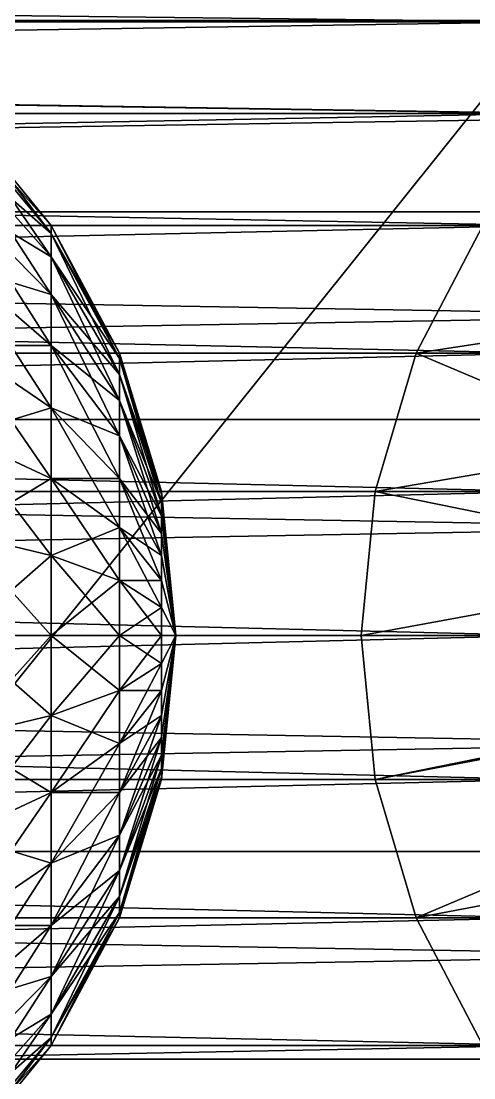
# Model space of a CAD drawing. Header units: millimetres. Extents: x -510 to 550, y -577 to 577.
# Drawn here: x -177.67 to -172.77, y -4.79 to 6.66 of the extents above; entities that cross this region are included whole.
import ezdxf

# ---------------------------------------------------------------- set-up
doc = ezdxf.new("R2010")
doc.units = ezdxf.units.MM
for name, color, linetype, true_color in [('base_visual_3', 7, 'Continuous', 0x1f2b36), ('base_visual_4', 7, 'Continuous', 0x5c6b75), ('base_visual_5', 7, 'Continuous', 0x1f2b36), ('rgbd_camera_clamp_high', 7, 'Continuous', 0x1a242e), ('rgbd_camera_clamp_low', 7, 'Continuous', 0x1a242e), ('rgbd_camera_foot', 7, 'Continuous', 0x1a242e), ('rgbd_camera_housing', 7, 'Continuous', 0x1a242e)]:
    doc.layers.add(name, color=color, linetype=linetype, true_color=true_color)

msp = doc.modelspace()

# ---------------------------------------------------------------- linework, layer by layer
at = {"layer": 'base_visual_3', "true_color": 0x1f2b36}
for points in [[(-200.16, -170, 494.023), (-141.478, -170, 506.53), (-141.478, 170, 506.53)], [(-200.16, -170, 494.023), (-141.478, 170, 506.53), (-200.16, 170, 494.023)], [(-110.522, 170, 73.47), (-110.522, -170, 73.47), (-200.16, -170, 494.023)], [(-110.522, 170, 73.47), (-200.16, -170, 494.023), (-200.16, 170, 494.023)]]:
    msp.add_3dface(points, dxfattribs=at)
at = {"layer": 'base_visual_4', "true_color": 0x5c6b75}
for points in [[(-164.336, 4.445, 489.053), (-165.059, 3.061, 488.899), (-173.398, 3.061, 528.02)], [(-164.336, 4.445, 489.053), (-173.398, 3.061, 528.02), (-172.675, 4.445, 528.174)], [(-172.675, 4.445, 528.174), (-173.398, 3.061, 528.02), (-166.169, 0, 529.561)], [(-165.059, 3.061, 488.899), (-165.505, 1.561, 488.804), (-173.843, 1.561, 527.925)], [(-165.059, 3.061, 488.899), (-173.843, 1.561, 527.925), (-173.398, 3.061, 528.02)], [(-173.398, 3.061, 528.02), (-173.843, 1.561, 527.925), (-166.169, 0, 529.561)], [(-165.505, 1.561, 488.804), (-165.655, 0, 488.772), (-173.993, 0, 527.893)], [(-165.505, 1.561, 488.804), (-173.993, 0, 527.893), (-173.843, 1.561, 527.925)], [(-173.843, 1.561, 527.925), (-173.993, 0, 527.893), (-166.169, 0, 529.561)], [(-165.655, 0, 488.772), (-173.843, -1.561, 527.925), (-173.993, 0, 527.893)], [(-173.993, 0, 527.893), (-173.843, -1.561, 527.925), (-166.169, 0, 529.561)], [(-165.655, 0, 488.772), (-165.505, -1.561, 488.804), (-173.843, -1.561, 527.925)], [(-173.843, -1.561, 527.925), (-173.398, -3.061, 528.02), (-166.169, 0, 529.561)], [(-173.398, -3.061, 528.02), (-172.675, -4.445, 528.174), (-166.169, 0, 529.561)], [(-165.505, -1.561, 488.804), (-173.398, -3.061, 528.02), (-173.843, -1.561, 527.925)], [(-165.505, -1.561, 488.804), (-165.059, -3.061, 488.899), (-173.398, -3.061, 528.02)], [(-165.059, -3.061, 488.899), (-172.675, -4.445, 528.174), (-173.398, -3.061, 528.02)]]:
    msp.add_3dface(points, dxfattribs=at)
at = {"layer": 'base_visual_5', "true_color": 0x1f2b36}
for points in [[(-194.662, -70, 564.239), (-145.761, -70, 574.662), (-145.761, 70, 574.662)], [(-194.662, -70, 564.239), (-145.761, 70, 574.662), (-194.662, 70, 564.239)], [(-184.239, -70, 515.338), (-135.338, 70, 525.761), (-135.338, -70, 525.761)], [(-184.239, -70, 515.338), (-184.239, 70, 515.338), (-135.338, 70, 525.761)]]:
    msp.add_3dface(points, dxfattribs=at)
at = {"layer": 'rgbd_camera_clamp_high', "true_color": 0x1a242e}
for points in [[(-178.343, 5.548, 478.896), (-178.343, 5.657, 480), (-177.348, 4.445, 480)], [(-178.343, 5.657, 480), (-178.343, 5.548, 481.104), (-177.348, 4.359, 480.867)], [(-178.343, 5.657, 480), (-177.348, 4.359, 480.867), (-177.348, 4.445, 480)], [(-178.343, 5.226, 477.835), (-178.343, 5.548, 478.896), (-177.348, 4.359, 479.133)], [(-178.343, 5.548, 478.896), (-177.348, 4.445, 480), (-177.348, 4.359, 479.133)], [(-178.343, 5.548, 481.104), (-178.343, 5.226, 482.165), (-177.348, 4.106, 481.701)], [(-178.343, 5.548, 481.104), (-177.348, 4.106, 481.701), (-177.348, 4.359, 480.867)], [(-178.343, 4.704, 476.857), (-178.343, 5.226, 477.835), (-177.348, 4.106, 478.299)], [(-178.343, 5.226, 477.835), (-177.348, 4.359, 479.133), (-177.348, 4.106, 478.299)], [(-178.343, 5.226, 482.165), (-178.343, 4.704, 483.143), (-177.348, 3.696, 482.469)], [(-178.343, 5.226, 482.165), (-177.348, 3.696, 482.469), (-177.348, 4.106, 481.701)], [(-178.343, 4, 476), (-178.343, 4.704, 476.857), (-177.348, 3.696, 477.531)], [(-178.343, 4.704, 476.857), (-177.348, 4.106, 478.299), (-177.348, 3.696, 477.531)], [(-178.343, 4.704, 483.143), (-178.343, 4, 484), (-177.348, 3.143, 483.143)], [(-178.343, 4.704, 483.143), (-177.348, 3.143, 483.143), (-177.348, 3.696, 482.469)], [(-177.348, 4.359, 479.133), (-177.348, 4.445, 480), (-176.609, 3.061, 480)], [(-177.348, 4.445, 480), (-177.348, 4.359, 480.867), (-176.609, 3.003, 480.597)], [(-177.348, 4.445, 480), (-176.609, 3.003, 480.597), (-176.609, 3.061, 480)], [(-177.348, 4.106, 478.299), (-177.348, 4.359, 479.133), (-176.609, 3.003, 479.403)], [(-177.348, 4.359, 479.133), (-176.609, 3.061, 480), (-176.609, 3.003, 479.403)], [(-177.348, 4.359, 480.867), (-177.348, 4.106, 481.701), (-176.609, 2.828, 481.172)], [(-177.348, 4.359, 480.867), (-176.609, 2.828, 481.172), (-176.609, 3.003, 480.597)], [(-177.348, 3.696, 477.531), (-177.348, 4.106, 478.299), (-176.609, 2.828, 478.828)], [(-177.348, 4.106, 478.299), (-176.609, 3.003, 479.403), (-176.609, 2.828, 478.828)], [(-177.348, 4.106, 481.701), (-177.348, 3.696, 482.469), (-176.609, 2.546, 481.701)], [(-177.348, 4.106, 481.701), (-176.609, 2.546, 481.701), (-176.609, 2.828, 481.172)], [(-178.343, 3.143, 475.296), (-178.343, 4, 476), (-177.348, 3.143, 476.857)], [(-178.343, 4, 476), (-177.348, 3.696, 477.531), (-177.348, 3.143, 476.857)], [(-178.343, 4, 484), (-178.343, 3.143, 484.704), (-177.348, 2.469, 483.696)], [(-178.343, 4, 484), (-177.348, 2.469, 483.696), (-177.348, 3.143, 483.143)], [(-177.348, 3.143, 476.857), (-177.348, 3.696, 477.531), (-176.609, 2.546, 478.299)], [(-177.348, 3.696, 477.531), (-176.609, 2.828, 478.828), (-176.609, 2.546, 478.299)], [(-177.348, 3.696, 482.469), (-177.348, 3.143, 483.143), (-176.609, 2.165, 482.165)], [(-177.348, 3.696, 482.469), (-176.609, 2.165, 482.165), (-176.609, 2.546, 481.701)], [(-178.343, 2.165, 474.774), (-178.343, 3.143, 475.296), (-177.348, 2.469, 476.304)], [(-178.343, 3.143, 475.296), (-177.348, 3.143, 476.857), (-177.348, 2.469, 476.304)], [(-178.343, 3.143, 484.704), (-178.343, 2.165, 485.226), (-177.348, 1.701, 484.106)], [(-178.343, 3.143, 484.704), (-177.348, 1.701, 484.106), (-177.348, 2.469, 483.696)], [(-177.348, 2.469, 476.304), (-177.348, 3.143, 476.857), (-176.609, 2.165, 477.835)], [(-177.348, 3.143, 476.857), (-176.609, 2.546, 478.299), (-176.609, 2.165, 477.835)], [(-177.348, 3.143, 483.143), (-177.348, 2.469, 483.696), (-176.609, 1.701, 482.546)], [(-177.348, 3.143, 483.143), (-176.609, 1.701, 482.546), (-176.609, 2.165, 482.165)], [(-176.609, 3.003, 479.403), (-176.609, 3.061, 480), (-176.154, 1.561, 480)], [(-176.609, 3.061, 480), (-176.609, 3.003, 480.597), (-176.154, 1.531, 480.304)], [(-176.609, 3.061, 480), (-176.154, 1.531, 480.304), (-176.154, 1.561, 480)], [(-176.609, 2.828, 478.828), (-176.609, 3.003, 479.403), (-176.154, 1.531, 479.696)], [(-176.609, 3.003, 479.403), (-176.154, 1.561, 480), (-176.154, 1.531, 479.696)], [(-176.609, 3.003, 480.597), (-176.609, 2.828, 481.172), (-176.154, 1.442, 480.597)], [(-176.609, 3.003, 480.597), (-176.154, 1.442, 480.597), (-176.154, 1.531, 480.304)], [(-176.609, 2.546, 478.299), (-176.609, 2.828, 478.828), (-176.154, 1.442, 479.403)], [(-176.609, 2.828, 478.828), (-176.154, 1.531, 479.696), (-176.154, 1.442, 479.403)], [(-176.609, 2.828, 481.172), (-176.609, 2.546, 481.701), (-176.154, 1.298, 480.867)], [(-176.609, 2.828, 481.172), (-176.154, 1.298, 480.867), (-176.154, 1.442, 480.597)], [(-176.609, 2.165, 477.835), (-176.609, 2.546, 478.299), (-176.154, 1.298, 479.133)], [(-176.609, 2.546, 478.299), (-176.154, 1.442, 479.403), (-176.154, 1.298, 479.133)], [(-176.609, 2.546, 481.701), (-176.609, 2.165, 482.165), (-176.154, 1.104, 481.104)], [(-176.609, 2.546, 481.701), (-176.154, 1.104, 481.104), (-176.154, 1.298, 480.867)], [(-178.343, 2.165, 474.774), (-177.348, 2.469, 476.304), (-177.348, 1.701, 475.894)], [(-177.348, 1.701, 475.894), (-177.348, 2.469, 476.304), (-176.609, 1.701, 477.454)], [(-177.348, 2.469, 476.304), (-176.609, 2.165, 477.835), (-176.609, 1.701, 477.454)], [(-177.348, 2.469, 483.696), (-177.348, 1.701, 484.106), (-176.609, 1.172, 482.828)], [(-177.348, 2.469, 483.696), (-176.609, 1.172, 482.828), (-176.609, 1.701, 482.546)], [(-178.343, 1.104, 474.452), (-178.343, 2.165, 474.774), (-177.348, 1.701, 475.894)], [(-178.343, 2.165, 485.226), (-178.343, 1.104, 485.548), (-177.348, 0.867, 484.359)], [(-178.343, 2.165, 485.226), (-177.348, 0.867, 484.359), (-177.348, 1.701, 484.106)], [(-176.609, 1.701, 477.454), (-176.609, 2.165, 477.835), (-176.154, 1.104, 478.896)], [(-176.609, 2.165, 477.835), (-176.154, 1.298, 479.133), (-176.154, 1.104, 478.896)], [(-176.609, 2.165, 482.165), (-176.609, 1.701, 482.546), (-176.154, 0.867, 481.298)], [(-176.609, 2.165, 482.165), (-176.154, 0.867, 481.298), (-176.154, 1.104, 481.104)], [(-178.343, 1.104, 474.452), (-177.348, 1.701, 475.894), (-177.348, 0.867, 475.641)], [(-177.348, 0.867, 475.641), (-177.348, 1.701, 475.894), (-176.609, 1.172, 477.172)], [(-177.348, 1.701, 475.894), (-176.609, 1.701, 477.454), (-176.609, 1.172, 477.172)], [(-177.348, 1.701, 484.106), (-177.348, 0.867, 484.359), (-176.609, 0.597, 483.003)], [(-177.348, 1.701, 484.106), (-176.609, 0.597, 483.003), (-176.609, 1.172, 482.828)], [(-176.609, 1.172, 477.172), (-176.609, 1.701, 477.454), (-176.154, 0.867, 478.702)], [(-176.609, 1.701, 477.454), (-176.154, 1.104, 478.896), (-176.154, 0.867, 478.702)], [(-176.609, 1.701, 482.546), (-176.609, 1.172, 482.828), (-176.154, 0.597, 481.442)], [(-176.609, 1.701, 482.546), (-176.154, 0.597, 481.442), (-176.154, 0.867, 481.298)], [(-176.154, 1.531, 479.696), (-176.154, 1.561, 480), (-176, 0, 480)], [(-176.154, 1.561, 480), (-176.154, 1.531, 480.304), (-176, 0, 480)], [(-176.154, 1.442, 479.403), (-176.154, 1.531, 479.696), (-176, 0, 480)], [(-176.154, 1.531, 480.304), (-176.154, 1.442, 480.597), (-176, 0, 480)], [(-176.154, 1.298, 479.133), (-176.154, 1.442, 479.403), (-176, 0, 480)], [(-176.154, 1.442, 480.597), (-176.154, 1.298, 480.867), (-176, 0, 480)], [(-176.154, 1.104, 478.896), (-176.154, 1.298, 479.133), (-176, 0, 480)], [(-176.154, 1.298, 480.867), (-176.154, 1.104, 481.104), (-176, 0, 480)], [(-177.348, 0.867, 475.641), (-176.609, 1.172, 477.172), (-176.609, 0.597, 476.997)], [(-176.609, 0.597, 476.997), (-176.609, 1.172, 477.172), (-176.154, 0.597, 478.558)], [(-176.609, 1.172, 477.172), (-176.154, 0.867, 478.702), (-176.154, 0.597, 478.558)], [(-176.609, 1.172, 482.828), (-176.609, 0.597, 483.003), (-176.154, 0.304, 481.531)], [(-176.609, 1.172, 482.828), (-176.154, 0.304, 481.531), (-176.154, 0.597, 481.442)], [(-178.343, 0, 474.343), (-178.343, 1.104, 474.452), (-177.348, 0.867, 475.641)], [(-178.343, 1.104, 485.548), (-178.343, 0, 485.657), (-177.348, 0, 484.445)], [(-178.343, 1.104, 485.548), (-177.348, 0, 484.445), (-177.348, 0.867, 484.359)], [(-176.154, 0.867, 478.702), (-176.154, 1.104, 478.896), (-176, 0, 480)], [(-176.154, 1.104, 481.104), (-176.154, 0.867, 481.298), (-176, 0, 480)], [(-178.343, 0, 474.343), (-177.348, 0.867, 475.641), (-177.348, 0, 475.555)], [(-177.348, 0, 475.555), (-177.348, 0.867, 475.641), (-176.609, 0.597, 476.997)], [(-177.348, 0.867, 484.359), (-177.348, 0, 484.445), (-176.609, 0, 483.061)], [(-177.348, 0.867, 484.359), (-176.609, 0, 483.061), (-176.609, 0.597, 483.003)], [(-176.154, 0.597, 478.558), (-176.154, 0.867, 478.702), (-176, 0, 480)], [(-176.154, 0.867, 481.298), (-176.154, 0.597, 481.442), (-176, 0, 480)], [(-177.348, 0, 475.555), (-176.609, 0.597, 476.997), (-176.609, 0, 476.939)], [(-176.609, 0, 476.939), (-176.609, 0.597, 476.997), (-176.154, 0.304, 478.469)], [(-176.609, 0.597, 476.997), (-176.154, 0.597, 478.558), (-176.154, 0.304, 478.469)], [(-176.609, 0.597, 483.003), (-176.609, 0, 483.061), (-176.154, 0, 481.561)], [(-176.609, 0.597, 483.003), (-176.154, 0, 481.561), (-176.154, 0.304, 481.531)], [(-176.154, 0.304, 478.469), (-176.154, 0.597, 478.558), (-176, 0, 480)], [(-176.154, 0.597, 481.442), (-176.154, 0.304, 481.531), (-176, 0, 480)], [(-176.609, 0, 476.939), (-176.154, 0.304, 478.469), (-176.154, 0, 478.439)], [(-176.154, 0, 478.439), (-176.154, 0.304, 478.469), (-176, 0, 480)], [(-176.154, 0.304, 481.531), (-176.154, 0, 481.561), (-176, 0, 480)], [(-178.343, 0, 485.657), (-178.343, -1.104, 485.548), (-177.348, -0.867, 484.359)], [(-178.343, 0, 485.657), (-177.348, -0.867, 484.359), (-177.348, 0, 484.445)], [(-178.343, -1.104, 474.452), (-178.343, 0, 474.343), (-177.348, 0, 475.555)], [(-178.343, -1.104, 474.452), (-177.348, 0, 475.555), (-177.348, -0.867, 475.641)], [(-177.348, 0, 484.445), (-177.348, -0.867, 484.359), (-176.609, -0.597, 483.003)], [(-177.348, 0, 484.445), (-176.609, -0.597, 483.003), (-176.609, 0, 483.061)], [(-177.348, -0.867, 475.641), (-177.348, 0, 475.555), (-176.609, 0, 476.939)], [(-177.348, -0.867, 475.641), (-176.609, 0, 476.939), (-176.609, -0.597, 476.997)], [(-176.609, 0, 483.061), (-176.609, -0.597, 483.003), (-176.154, -0.304, 481.531)], [(-176.609, 0, 483.061), (-176.154, -0.304, 481.531), (-176.154, 0, 481.561)], [(-176.609, -0.597, 476.997), (-176.609, 0, 476.939), (-176.154, 0, 478.439)], [(-176.609, -0.597, 476.997), (-176.154, 0, 478.439), (-176.154, -0.304, 478.469)], [(-176.154, 0, 481.561), (-176.154, -0.304, 481.531), (-176, 0, 480)], [(-176.154, -0.304, 481.531), (-176.154, -0.597, 481.442), (-176, 0, 480)], [(-176.154, -0.597, 481.442), (-176.154, -0.867, 481.298), (-176, 0, 480)], [(-176.154, -0.867, 481.298), (-176.154, -1.104, 481.104), (-176, 0, 480)], [(-176.154, -1.104, 481.104), (-176.154, -1.298, 480.867), (-176, 0, 480)], [(-176.154, -1.298, 480.867), (-176.154, -1.442, 480.597), (-176, 0, 480)], [(-176.154, -1.442, 480.597), (-176.154, -1.531, 480.304), (-176, 0, 480)], [(-176.154, -1.531, 480.304), (-176.154, -1.561, 480), (-176, 0, 480)], [(-176.154, -1.561, 480), (-176.154, -1.531, 479.696), (-176, 0, 480)], [(-176.154, -1.531, 479.696), (-176.154, -1.442, 479.403), (-176, 0, 480)], [(-176.154, -1.442, 479.403), (-176.154, -1.298, 479.133), (-176, 0, 480)], [(-176.154, -1.298, 479.133), (-176.154, -1.104, 478.896), (-176, 0, 480)], [(-176.154, -1.104, 478.896), (-176.154, -0.867, 478.702), (-176, 0, 480)], [(-176.154, -0.867, 478.702), (-176.154, -0.597, 478.558), (-176, 0, 480)], [(-176.154, -0.597, 478.558), (-176.154, -0.304, 478.469), (-176, 0, 480)], [(-176.154, -0.304, 478.469), (-176.154, 0, 478.439), (-176, 0, 480)], [(-176.609, -0.597, 483.003), (-176.154, -0.597, 481.442), (-176.154, -0.304, 481.531)], [(-176.609, -1.172, 477.172), (-176.609, -0.597, 476.997), (-176.154, -0.304, 478.469)], [(-176.609, -1.172, 477.172), (-176.154, -0.304, 478.469), (-176.154, -0.597, 478.558)], [(-177.348, -0.867, 484.359), (-176.609, -1.172, 482.828), (-176.609, -0.597, 483.003)], [(-177.348, -1.701, 475.894), (-177.348, -0.867, 475.641), (-176.609, -0.597, 476.997)], [(-177.348, -1.701, 475.894), (-176.609, -0.597, 476.997), (-176.609, -1.172, 477.172)], [(-176.609, -0.597, 483.003), (-176.609, -1.172, 482.828), (-176.154, -0.597, 481.442)], [(-176.609, -1.172, 482.828), (-176.154, -0.867, 481.298), (-176.154, -0.597, 481.442)], [(-176.609, -1.701, 477.454), (-176.609, -1.172, 477.172), (-176.154, -0.597, 478.558)], [(-176.609, -1.701, 477.454), (-176.154, -0.597, 478.558), (-176.154, -0.867, 478.702)], [(-178.343, -1.104, 485.548), (-177.348, -1.701, 484.106), (-177.348, -0.867, 484.359)], [(-178.343, -2.165, 474.774), (-178.343, -1.104, 474.452), (-177.348, -0.867, 475.641)], [(-178.343, -2.165, 474.774), (-177.348, -0.867, 475.641), (-177.348, -1.701, 475.894)], [(-177.348, -0.867, 484.359), (-177.348, -1.701, 484.106), (-176.609, -1.172, 482.828)], [(-176.609, -1.172, 482.828), (-176.609, -1.701, 482.546), (-176.154, -0.867, 481.298)], [(-176.609, -1.701, 482.546), (-176.154, -1.104, 481.104), (-176.154, -0.867, 481.298)], [(-176.609, -2.165, 477.835), (-176.609, -1.701, 477.454), (-176.154, -0.867, 478.702)], [(-176.609, -2.165, 477.835), (-176.154, -0.867, 478.702), (-176.154, -1.104, 478.896)], [(-178.343, -1.104, 485.548), (-178.343, -2.165, 485.226), (-177.348, -1.701, 484.106)], [(-176.609, -1.701, 482.546), (-176.609, -2.165, 482.165), (-176.154, -1.104, 481.104)], [(-176.609, -2.165, 482.165), (-176.154, -1.298, 480.867), (-176.154, -1.104, 481.104)], [(-176.609, -2.546, 478.299), (-176.609, -2.165, 477.835), (-176.154, -1.104, 478.896)], [(-176.609, -2.546, 478.299), (-176.154, -1.104, 478.896), (-176.154, -1.298, 479.133)], [(-177.348, -1.701, 484.106), (-176.609, -1.701, 482.546), (-176.609, -1.172, 482.828)], [(-177.348, -2.469, 476.304), (-177.348, -1.701, 475.894), (-176.609, -1.172, 477.172)], [(-177.348, -2.469, 476.304), (-176.609, -1.172, 477.172), (-176.609, -1.701, 477.454)], [(-176.609, -2.165, 482.165), (-176.609, -2.546, 481.701), (-176.154, -1.298, 480.867)], [(-176.609, -2.546, 481.701), (-176.154, -1.442, 480.597), (-176.154, -1.298, 480.867)], [(-176.609, -2.828, 478.828), (-176.609, -2.546, 478.299), (-176.154, -1.298, 479.133)], [(-176.609, -2.828, 478.828), (-176.154, -1.298, 479.133), (-176.154, -1.442, 479.403)], [(-176.609, -2.546, 481.701), (-176.609, -2.828, 481.172), (-176.154, -1.442, 480.597)], [(-176.609, -2.828, 481.172), (-176.154, -1.531, 480.304), (-176.154, -1.442, 480.597)], [(-176.609, -3.003, 479.403), (-176.609, -2.828, 478.828), (-176.154, -1.442, 479.403)], [(-176.609, -3.003, 479.403), (-176.154, -1.442, 479.403), (-176.154, -1.531, 479.696)], [(-176.609, -2.828, 481.172), (-176.609, -3.003, 480.597), (-176.154, -1.531, 480.304)], [(-176.609, -3.003, 480.597), (-176.154, -1.561, 480), (-176.154, -1.531, 480.304)], [(-176.609, -3.061, 480), (-176.609, -3.003, 479.403), (-176.154, -1.531, 479.696)], [(-176.609, -3.061, 480), (-176.154, -1.531, 479.696), (-176.154, -1.561, 480)], [(-176.609, -3.003, 480.597), (-176.609, -3.061, 480), (-176.154, -1.561, 480)], [(-178.343, -2.165, 485.226), (-177.348, -2.469, 483.696), (-177.348, -1.701, 484.106)], [(-178.343, -3.143, 475.296), (-178.343, -2.165, 474.774), (-177.348, -1.701, 475.894)], [(-178.343, -3.143, 475.296), (-177.348, -1.701, 475.894), (-177.348, -2.469, 476.304)], [(-177.348, -1.701, 484.106), (-177.348, -2.469, 483.696), (-176.609, -1.701, 482.546)], [(-177.348, -2.469, 483.696), (-176.609, -2.165, 482.165), (-176.609, -1.701, 482.546)], [(-177.348, -3.143, 476.857), (-177.348, -2.469, 476.304), (-176.609, -1.701, 477.454)], [(-177.348, -3.143, 476.857), (-176.609, -1.701, 477.454), (-176.609, -2.165, 477.835)], [(-178.343, -2.165, 485.226), (-178.343, -3.143, 484.704), (-177.348, -2.469, 483.696)], [(-177.348, -2.469, 483.696), (-177.348, -3.143, 483.143), (-176.609, -2.165, 482.165)], [(-177.348, -3.143, 483.143), (-176.609, -2.546, 481.701), (-176.609, -2.165, 482.165)], [(-177.348, -3.696, 477.531), (-177.348, -3.143, 476.857), (-176.609, -2.165, 477.835)], [(-177.348, -3.696, 477.531), (-176.609, -2.165, 477.835), (-176.609, -2.546, 478.299)], [(-178.343, -3.143, 484.704), (-177.348, -3.143, 483.143), (-177.348, -2.469, 483.696)], [(-178.343, -4, 476), (-178.343, -3.143, 475.296), (-177.348, -2.469, 476.304)], [(-178.343, -4, 476), (-177.348, -2.469, 476.304), (-177.348, -3.143, 476.857)], [(-177.348, -3.143, 483.143), (-177.348, -3.696, 482.469), (-176.609, -2.546, 481.701)], [(-177.348, -3.696, 482.469), (-176.609, -2.828, 481.172), (-176.609, -2.546, 481.701)], [(-177.348, -4.106, 478.299), (-177.348, -3.696, 477.531), (-176.609, -2.546, 478.299)], [(-177.348, -4.106, 478.299), (-176.609, -2.546, 478.299), (-176.609, -2.828, 478.828)], [(-177.348, -3.696, 482.469), (-177.348, -4.106, 481.701), (-176.609, -2.828, 481.172)], [(-177.348, -4.106, 481.701), (-176.609, -3.003, 480.597), (-176.609, -2.828, 481.172)], [(-177.348, -4.359, 479.133), (-177.348, -4.106, 478.299), (-176.609, -2.828, 478.828)], [(-177.348, -4.359, 479.133), (-176.609, -2.828, 478.828), (-176.609, -3.003, 479.403)], [(-177.348, -4.106, 481.701), (-177.348, -4.359, 480.867), (-176.609, -3.003, 480.597)], [(-177.348, -4.359, 480.867), (-176.609, -3.061, 480), (-176.609, -3.003, 480.597)], [(-177.348, -4.445, 480), (-177.348, -4.359, 479.133), (-176.609, -3.003, 479.403)], [(-177.348, -4.445, 480), (-176.609, -3.003, 479.403), (-176.609, -3.061, 480)], [(-177.348, -4.359, 480.867), (-177.348, -4.445, 480), (-176.609, -3.061, 480)], [(-178.343, -3.143, 484.704), (-178.343, -4, 484), (-177.348, -3.143, 483.143)], [(-178.343, -4, 484), (-177.348, -3.696, 482.469), (-177.348, -3.143, 483.143)], [(-178.343, -4.704, 476.857), (-178.343, -4, 476), (-177.348, -3.143, 476.857)], [(-178.343, -4.704, 476.857), (-177.348, -3.143, 476.857), (-177.348, -3.696, 477.531)], [(-178.343, -4, 484), (-178.343, -4.704, 483.143), (-177.348, -3.696, 482.469)], [(-178.343, -4.704, 483.143), (-177.348, -4.106, 481.701), (-177.348, -3.696, 482.469)], [(-178.343, -5.226, 477.835), (-178.343, -4.704, 476.857), (-177.348, -3.696, 477.531)], [(-178.343, -5.226, 477.835), (-177.348, -3.696, 477.531), (-177.348, -4.106, 478.299)], [(-178.343, -4.704, 483.143), (-178.343, -5.226, 482.165), (-177.348, -4.106, 481.701)], [(-178.343, -5.226, 482.165), (-177.348, -4.359, 480.867), (-177.348, -4.106, 481.701)], [(-178.343, -5.548, 478.896), (-178.343, -5.226, 477.835), (-177.348, -4.106, 478.299)], [(-178.343, -5.548, 478.896), (-177.348, -4.106, 478.299), (-177.348, -4.359, 479.133)], [(-178.343, -5.226, 482.165), (-178.343, -5.548, 481.104), (-177.348, -4.359, 480.867)], [(-178.343, -5.548, 481.104), (-177.348, -4.445, 480), (-177.348, -4.359, 480.867)], [(-178.343, -5.657, 480), (-178.343, -5.548, 478.896), (-177.348, -4.359, 479.133)], [(-178.343, -5.657, 480), (-177.348, -4.359, 479.133), (-177.348, -4.445, 480)], [(-178.343, -5.548, 481.104), (-178.343, -5.657, 480), (-177.348, -4.445, 480)]]:
    msp.add_3dface(points, dxfattribs=at)
at = {"layer": 'rgbd_camera_clamp_low', "true_color": 0x1a242e}
for points in [[(-235, 6.652, 395.555), (-235, 7.391, 396.939), (-172, 7.391, 396.939)], [(-235, 6.652, 395.555), (-172, 7.391, 396.939), (-172, 6.652, 395.555)], [(-235, 7.391, 403.061), (-235, 6.652, 404.445), (-172, 6.652, 404.445)], [(-235, 7.391, 403.061), (-172, 6.652, 404.445), (-172, 7.391, 403.061)], [(-235, 5.657, 394.343), (-235, 6.652, 395.555), (-172, 6.652, 395.555)], [(-235, 5.657, 394.343), (-172, 6.652, 395.555), (-172, 5.657, 394.343)], [(-235, 6.652, 404.445), (-235, 5.657, 405.657), (-172, 5.657, 405.657)], [(-235, 6.652, 404.445), (-172, 5.657, 405.657), (-172, 6.652, 404.445)], [(-235, 4.445, 393.348), (-235, 5.657, 394.343), (-172, 5.657, 394.343)], [(-235, 4.445, 393.348), (-172, 5.657, 394.343), (-172, 4.445, 393.348)], [(-235, 5.657, 405.657), (-235, 4.445, 406.652), (-172, 4.445, 406.652)], [(-235, 5.657, 405.657), (-172, 4.445, 406.652), (-172, 5.657, 405.657)], [(-235, 3.061, 392.609), (-235, 4.445, 393.348), (-172, 4.445, 393.348)], [(-235, 3.061, 392.609), (-172, 4.445, 393.348), (-172, 3.061, 392.609)], [(-235, 4.445, 406.652), (-235, 3.061, 407.391), (-172, 3.061, 407.391)], [(-235, 4.445, 406.652), (-172, 3.061, 407.391), (-172, 4.445, 406.652)], [(-235, 1.561, 392.154), (-235, 3.061, 392.609), (-172, 3.061, 392.609)], [(-235, 1.561, 392.154), (-172, 3.061, 392.609), (-172, 1.561, 392.154)], [(-235, 3.061, 407.391), (-235, 1.561, 407.846), (-172, 1.561, 407.846)], [(-235, 3.061, 407.391), (-172, 1.561, 407.846), (-172, 3.061, 407.391)], [(-235, 0, 392), (-235, 1.561, 392.154), (-172, 1.561, 392.154)], [(-235, 0, 392), (-172, 1.561, 392.154), (-172, 0, 392)], [(-235, 1.561, 407.846), (-235, 0, 408), (-172, 0, 408)], [(-235, 1.561, 407.846), (-172, 0, 408), (-172, 1.561, 407.846)], [(-235, 0, 408), (-235, -1.561, 407.846), (-172, -1.561, 407.846)], [(-235, 0, 408), (-172, -1.561, 407.846), (-172, 0, 408)], [(-235, -1.561, 392.154), (-235, 0, 392), (-172, 0, 392)], [(-235, -1.561, 392.154), (-172, 0, 392), (-172, -1.561, 392.154)], [(-235, -1.561, 407.846), (-235, -3.061, 407.391), (-172, -3.061, 407.391)], [(-235, -1.561, 407.846), (-172, -3.061, 407.391), (-172, -1.561, 407.846)], [(-235, -3.061, 392.609), (-235, -1.561, 392.154), (-172, -1.561, 392.154)], [(-235, -3.061, 392.609), (-172, -1.561, 392.154), (-172, -3.061, 392.609)], [(-235, -3.061, 407.391), (-235, -4.445, 406.652), (-172, -4.445, 406.652)], [(-235, -3.061, 407.391), (-172, -4.445, 406.652), (-172, -3.061, 407.391)], [(-235, -4.445, 393.348), (-235, -3.061, 392.609), (-172, -3.061, 392.609)], [(-235, -4.445, 393.348), (-172, -3.061, 392.609), (-172, -4.445, 393.348)], [(-235, -4.445, 406.652), (-235, -5.657, 405.657), (-172, -5.657, 405.657)], [(-235, -4.445, 406.652), (-172, -5.657, 405.657), (-172, -4.445, 406.652)], [(-235, -5.657, 394.343), (-235, -4.445, 393.348), (-172, -4.445, 393.348)], [(-235, -5.657, 394.343), (-172, -4.445, 393.348), (-172, -5.657, 394.343)]]:
    msp.add_3dface(points, dxfattribs=at)
at = {"layer": 'rgbd_camera_foot', "true_color": 0x1a242e}
for points in [[(-105, 4.592, 56.087), (-105, 6.667, 54.978), (-235, 6.667, 54.978)], [(-105, 4.592, 56.087), (-235, 6.667, 54.978), (-235, 4.592, 56.087)], [(-105, 6.667, 35.022), (-105, 4.592, 33.913), (-235, 4.592, 33.913)], [(-105, 6.667, 35.022), (-235, 4.592, 33.913), (-235, 6.667, 35.022)], [(-105, 2.341, 56.769), (-105, 4.592, 56.087), (-235, 4.592, 56.087)], [(-105, 2.341, 56.769), (-235, 4.592, 56.087), (-235, 2.341, 56.769)], [(-105, 4.592, 33.913), (-105, 2.341, 33.231), (-235, 2.341, 33.231)], [(-105, 4.592, 33.913), (-235, 2.341, 33.231), (-235, 4.592, 33.913)], [(-105, 0, 57), (-105, 2.341, 56.769), (-235, 2.341, 56.769)], [(-105, 0, 57), (-235, 2.341, 56.769), (-235, 0, 57)], [(-105, 2.341, 33.231), (-105, 0, 33), (-235, 0, 33)], [(-105, 2.341, 33.231), (-235, 0, 33), (-235, 2.341, 33.231)], [(-105, 0, 33), (-105, -2.341, 33.231), (-235, -2.341, 33.231)], [(-105, 0, 33), (-235, -2.341, 33.231), (-235, 0, 33)], [(-105, -2.341, 56.769), (-105, 0, 57), (-235, 0, 57)], [(-105, -2.341, 56.769), (-235, 0, 57), (-235, -2.341, 56.769)], [(-105, -2.341, 33.231), (-105, -4.592, 33.913), (-235, -4.592, 33.913)], [(-105, -2.341, 33.231), (-235, -4.592, 33.913), (-235, -2.341, 33.231)], [(-105, -4.592, 56.087), (-105, -2.341, 56.769), (-235, -2.341, 56.769)], [(-105, -4.592, 56.087), (-235, -2.341, 56.769), (-235, -4.592, 56.087)], [(-105, -4.592, 33.913), (-105, -6.667, 35.022), (-235, -6.667, 35.022)], [(-105, -4.592, 33.913), (-235, -6.667, 35.022), (-235, -4.592, 33.913)], [(-105, -6.667, 54.978), (-105, -4.592, 56.087), (-235, -4.592, 56.087)], [(-105, -6.667, 54.978), (-235, -4.592, 56.087), (-235, -6.667, 54.978)]]:
    msp.add_3dface(points, dxfattribs=at)
at = {"layer": 'rgbd_camera_housing', "true_color": 0x1a242e}
for points in [[(-234.682, -55, 1045.084), (-146.659, 55, 1026.322), (-146.659, -55, 1026.322)], [(-234.682, -55, 1045.084), (-234.682, 55, 1045.084), (-146.659, 55, 1026.322)], [(-221.341, -55, 1107.678), (-133.318, -55, 1088.916), (-133.318, 55, 1088.916)], [(-221.341, -55, 1107.678), (-133.318, 55, 1088.916), (-221.341, 55, 1107.678)]]:
    msp.add_3dface(points, dxfattribs=at)

doc.saveas('drawing.dxf')
